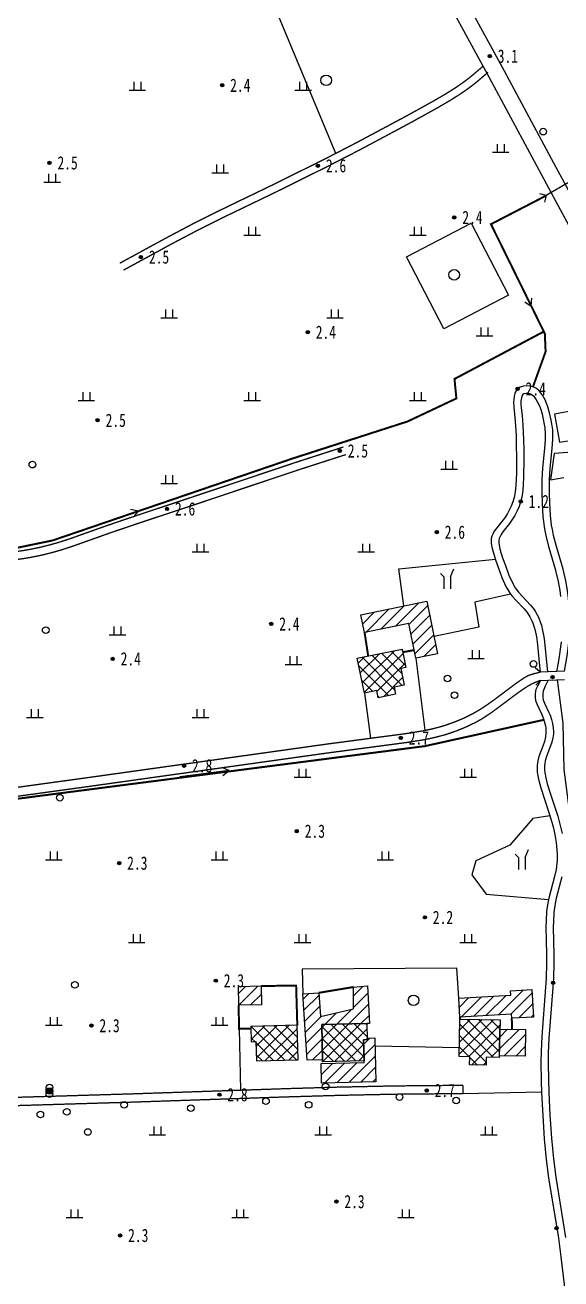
# Model space of a CAD drawing. Header units: metres. Extents: x 494039 to 619385, y 3351420 to 3402703.
# Drawn here: x 590383.4 to 590545.1, y 3392643.5 to 3393022.2 of the extents above; entities that cross this region are included whole.
import ezdxf
from ezdxf.enums import TextEntityAlignment as Align

# ---------------------------------------------------------------- set-up
doc = ezdxf.new("R2010")
doc.units = ezdxf.units.M
for name, pattern in [('2180', [0]), ('2430', [0]), ('2450', [0]), ('4410a', [0]), ('8521', [0]), ('9610', [0])]:
    doc.linetypes.add(name, pattern=pattern)
for name, color, linetype in [('210100', 130, 'Continuous'), ('220200', 130, 'Continuous'), ('220900', 130, '2180'), ('261301', 141, 'Continuous'), ('310300', 8, 'Continuous'), ('310500', 8, 'Continuous'), ('380201', 8, '2430'), ('380202', 8, '2450'), ('420500', 8, 'Continuous'), ('430300', 8, 'Continuous'), ('440100', 8, 'Continuous'), ('510301', 8, 'Continuous'), ('510402', 8, 'Continuous'), ('720100', 8, 'Continuous'), ('760201', 8, '8521'), ('810100', 8, '9610'), ('810302', 8, 'Continuous'), ('810501', 8, 'Continuous'), ('810504', 8, 'Continuous')]:
    doc.layers.add(name, color=color, linetype=linetype)
pattern_1 = [(45, (0, 0), (-1.767766953, 1.767766953), []), (135, (0, 0), (-1.767766953, -1.767766953), [])]
pattern_2 = [(45, (0, 0), (-1.767766953, 1.767766953), [])]

# ---------------------------------------------------------------- blocks, each defined once
blk = doc.blocks.new('gc170')
at = {"linetype": 'Continuous'}
blk.add_circle((0, 0), 0.5, dxfattribs=at)
blk = doc.blocks.new('gu')
at = {"flags": 128}
for points in [[(3.75, 0), (-3.75, 0)], [(2.71, -0.6), (3.75, 0), (3.75, 0), (2.71, 0.6)]]:
    blk.add_lwpolyline(points, dxfattribs=at)
blk = doc.blocks.new('p_point')
for radius in [0.25, 0.2, 0.15, 0.1, 0.05]:
    blk.add_circle((0, 0), radius)
blk.add_point((0, 0))
blk = doc.blocks.new('vm')
at = {"linetype": 'Continuous'}
for p, q in [((1.25, 0), (-1.25, 0)), ((-0.5, 0), (-0.5, 1.3)), ((0.5, 1.3), (0.5, 0))]:
    blk.add_line(p, q, dxfattribs=at)
blk = doc.blocks.new('v1')
blk.add_circle((0, 0), 0.8)
blk = doc.blocks.new('gc246')
for p, q in [((-0.5, 1.8), (-1, 2.3)), ((0.5, 1.8), (1, 3)), ((-0.5, 1.8), (-0.5, 0)), ((0.5, 1.8), (0.5, 0))]:
    blk.add_line(p, q)
blk = doc.blocks.new('1-3&1-4')
at = {"layer": '310300', "linetype": 'Continuous'}
h = blk.add_hatch(dxfattribs=at)
h.set_pattern_fill('ANSI31', color=8, scale=20, style=0)
h.set_pattern_definition(pattern_2)
h.paths.add_polyline_path([(590507.8675, 3392832.3369), (590501.3473, 3392831.0055), (590499.2196, 3392841.4257), (590485.8456, 3392838.6948), (590484.7402, 3392844.1084), (590504.6344, 3392848.1706)])
h = blk.add_hatch(dxfattribs=at)
h.set_pattern_fill('ANSI31', color=8, scale=20, style=0)
h.set_pattern_definition(pattern_2)
h.paths.add_polyline_path([(590454.7823, 3392726.2796), (590447.8581, 3392726.1541), (590447.755, 3392731.8406), (590454.6792, 3392731.9661)])
h = blk.add_hatch(dxfattribs=at)
h.set_pattern_fill('ANSI31', color=8, scale=20, style=0)
h.set_pattern_definition(pattern_2)
h.paths.add_polyline_path([(590473.1622, 3392709.676), (590468.551, 3392709.562), (590467.2224, 3392729.5858), (590472.0661, 3392729.9072), (590472.5446, 3392722.6964), (590482.4688, 3392725.1044), (590482.45, 3392731.6412), (590486.7372, 3392732.0037), (590487.3127, 3392720.6408), (590486.5038, 3392720.6311), (590472.8996, 3392720.2946)])
h = blk.add_hatch(dxfattribs=at)
h.set_pattern_fill('ANSI31', color=8, scale=20, style=0)
h.set_pattern_definition(pattern_2)
h.paths.add_polyline_path([(590514.2814, 3392728.2913), (590529.92, 3392729.1831), (590529.8457, 3392730.4858), (590536.2805, 3392730.8528), (590536.7534, 3392722.5591), (590530.2473, 3392722.1881), (590530.176, 3392723.4376), (590514.6089, 3392722.5498)])
h = blk.add_hatch(dxfattribs=at)
h.set_pattern_fill('ANSI31', color=8, scale=20, style=0)
h.set_pattern_definition(pattern_2)
h.paths.add_polyline_path([(590486.6132, 3392716.2079), (590488.955, 3392716.2658), (590489.2821, 3392703.0441), (590472.8469, 3392702.6376), (590472.7002, 3392708.5697), (590485.718, 3392708.8917), (590485.7072, 3392709.3302), (590485.5491, 3392715.7226), (590486.6246, 3392715.7492)])
h = blk.add_hatch(dxfattribs=at)
h.set_pattern_fill('ANSI31', color=8, scale=20, style=0)
h.set_pattern_definition(pattern_2)
h.paths.add_polyline_path([(590526.6509, 3392718.9525), (590534.4337, 3392718.7992), (590534.2747, 3392710.7232), (590526.4918, 3392710.8764)])
at = {"layer": '310500', "linetype": 'Continuous'}
h = blk.add_hatch(dxfattribs=at)
h.set_pattern_fill('ANSI37', color=8, scale=20, style=0)
h.set_pattern_definition(pattern_1)
h.paths.add_polyline_path([(590494.7391, 3392822.2596), (590495.1851, 3392820.057), (590489.9688, 3392819.001), (590489.5229, 3392821.2035), (590485.7768, 3392820.4452), (590483.6439, 3392830.9806), (590497.2147, 3392833.728), (590498.333, 3392828.2043), (590496.7305, 3392827.8799), (590497.7451, 3392822.8681)])
h = blk.add_hatch(dxfattribs=at)
h.set_pattern_fill('ANSI37', color=8, scale=20, style=0)
h.set_pattern_definition(pattern_1)
h.paths.add_polyline_path([(590451.5356, 3392719.7662), (590451.6503, 3392715.1287), (590453.0773, 3392715.164), (590453.2205, 3392709.3726), (590465.8022, 3392709.6838), (590465.5442, 3392720.1127)])
h = blk.add_hatch(dxfattribs=at)
h.set_pattern_fill('ANSI37', color=8, scale=20, style=0)
h.set_pattern_definition(pattern_1)
h.paths.add_polyline_path([(590473.1784, 3392709.0203), (590472.8996, 3392720.2946), (590486.5038, 3392720.6311), (590486.6246, 3392715.7492), (590485.5491, 3392715.7226), (590485.7072, 3392709.3302)])
h = blk.add_hatch(dxfattribs=at)
h.set_pattern_fill('ANSI37', color=8, scale=20, style=0)
h.set_pattern_definition(pattern_1)
h.paths.add_polyline_path([(590526.4824, 3392710.3981), (590522.5599, 3392710.4754), (590522.5118, 3392708.0356), (590517.4962, 3392708.1343), (590517.5447, 3392710.5982), (590514.3642, 3392710.6608), (590514.5869, 3392721.9694), (590526.7056, 3392721.7308)])
at = {"layer": '210100', "color": 141, "linetype": 'Continuous', "flags": 128}
for points in [[(590541.245, 3392824.3657), (590540.2913, 3392822.5685), (590539.8658, 3392821.5309), (590539.7255, 3392821.0605), (590539.5905, 3392820.3098), (590539.5974, 3392819.1607), (590539.7446, 3392818.3709), (590540.088, 3392817.3835), (590541.4587, 3392814.5326), (590541.7774, 3392813.7844), (590542.2552, 3392812.4206), (590542.5686, 3392811.1969), (590542.7672, 3392809.9697), (590542.8396, 3392808.7459), (590542.8242, 3392808.1375), (590542.6784, 3392806.9204), (590542.3576, 3392805.6426), (590540.7198, 3392801.2371), (590540.3567, 3392799.9672), (590540.2072, 3392799.1644), (590540.1379, 3392798.4598), (590540.1428, 3392797.1783), (590540.2071, 3392796.4614), (590540.4708, 3392794.879), (590540.9365, 3392793.0152), (590541.8075, 3392790.1846), (590544.1157, 3392783.2219), (590544.889, 3392780.4758), (590545.44, 3392777.994)], [(590545.3674, 3392764.8841), (590543.6627, 3392758.4411), (590543.2201, 3392756.2483), (590542.9595, 3392754.1963), (590542.7911, 3392751.4376), (590542.7606, 3392749.7038), (590542.9279, 3392741.3346), (590542.9402, 3392738.6888), (590542.7967, 3392734.2722), (590542.633, 3392731.5184), (590541.4568, 3392716.1322), (590541.2535, 3392711.7341), (590541.2104, 3392708.9522), (590541.2841, 3392703.3829), (590541.4053, 3392699.9001), (590541.7642, 3392692.9347), (590542.2553, 3392685.9762), (590542.8392, 3392679.7293), (590543.5361, 3392674.2222), (590546.4804, 3392656.027)], [(590543.8487, 3392826.9286), (590544.3423, 3392829.5963), (590544.7627, 3392832.1962), (590545.2482, 3392835.9306)], [(590545.0701, 3392849.6405), (590544.8225, 3392851.4053), (590544.3353, 3392854.1592), (590543.5395, 3392857.4265), (590541.5582, 3392864.3048), (590540.6902, 3392867.6077), (590540.3069, 3392869.4264), (590540.0865, 3392870.7966), (590539.7533, 3392873.7917), (590539.4944, 3392877.7348), (590539.3943, 3392880.9877), (590539.3932, 3392883.0327), (590539.4321, 3392884.9187), (590539.6102, 3392888.3724), (590540.239, 3392894.3365), (590540.4336, 3392896.8866), (590540.4487, 3392898.6534), (590540.3012, 3392900.5336), (590540.1554, 3392901.5758), (590539.7479, 3392903.6465), (590539.4874, 3392904.6707), (590538.9826, 3392906.2844), (590538.6821, 3392907.0754), (590538.1557, 3392908.2347), (590537.552, 3392909.2872), (590537.1041, 3392909.8775), (590536.4247, 3392910.4686), (590535.9153, 3392910.7246), (590535.5947, 3392910.8289), (590534.9211, 3392910.9339), (590534.5764, 3392910.9319), (590533.8756, 3392910.8014), (590533.5747, 3392910.6253), (590533.3876, 3392910.3465), (590533.1454, 3392909.5785), (590533.0122, 3392908.6952), (590533.0027, 3392907.4724), (590533.0662, 3392906.691), (590533.3895, 3392904.1672), (590533.6287, 3392901.3812), (590533.8052, 3392897.0164), (590533.8615, 3392893.8454), (590533.8802, 3392890.6737), (590533.8153, 3392885.9062), (590533.6756, 3392883.1535), (590533.4379, 3392880.8311), (590533.1523, 3392879.1822), (590532.9008, 3392878.1705), (590532.4347, 3392876.784), (590531.8561, 3392875.434), (590531.1787, 3392874.1176), (590530.4028, 3392872.8369), (590529.5381, 3392871.6278), (590527.5534, 3392869.18), (590527.0007, 3392868.3463), (590526.627, 3392867.5783), (590526.4699, 3392867.08), (590526.382, 3392866.5643), (590526.3676, 3392865.7096), (590526.517, 3392864.6043), (590526.6715, 3392863.9287), (590527.4864, 3392861.3317), (590528.3028, 3392858.9797), (590529.3919, 3392856.0956), (590530.5524, 3392853.5452), (590531.2937, 3392852.2485), (590532.24, 3392850.942), (590533.366, 3392849.6805), (590535.9431, 3392846.9776), (590536.9108, 3392845.7681), (590537.323, 3392845.1507), (590537.9517, 3392844.041), (590538.2771, 3392843.3701), (590538.8414, 3392841.9897), (590539.1721, 3392840.9804), (590539.4593, 3392839.8763), (590539.8312, 3392837.9174), (590539.9925, 3392836.7876), (590540.9904, 3392826.8173)], [(590611.5164, 3392571.3731), (590593.4762, 3392567.5721), (590584.9824, 3392566.0575), (590580.6151, 3392566.4554), (590577.4956, 3392567.618), (590575.3378, 3392570.2442), (590570.441, 3392579.8932), (590563.5308, 3392598.9825), (590559.059, 3392619.4141), (590558.1354, 3392633.6815), (590554.7846, 3392662.2544), (590555.0425, 3392696.1428), (590553.9918, 3392708.1344), (590551.2779, 3392733.3212), (590549.7748, 3392768.6736), (590546.0305, 3392797.3435), (590545.6998, 3392811.2958), (590543.9897, 3392824.4726)]]:
    blk.add_lwpolyline(points, dxfattribs=at)
at = {"layer": '220200', "color": 141, "linetype": 'Continuous', "const_width": 0.6, "flags": 128}
for points in [[(590540.6158, 3392970.6965), (590523.9652, 3392962.066), (590540.219, 3392929.0056), (590540.4518, 3392923.5749), (590536.6355, 3392912.9189)], [(590379.0065, 3392788.2395), (590504.039, 3392804.4121), (590539.91, 3392812.3527)]]:
    blk.add_lwpolyline(points, dxfattribs=at)
at = {"layer": '220200', "color": 141, "linetype": 'Continuous', "const_width": 0.6, "elevation": 2.6512, "flags": 128}
blk.add_lwpolyline([(590539.9083, 3392929.6375), (590512.9648, 3392915.3152), (590513.5353, 3392909.4318), (590498.7901, 3392902.471), (590463.9227, 3392891.2237), (590391.7244, 3392866.5378), (590380.0101, 3392864.1129), (590365.9129, 3392863.0227)], dxfattribs=at)
at = {"layer": '220900', "color": 141, "linetype": 'Continuous'}
for q in [(590538.6795, 3392971.1973), (590540.115, 3392968.7602)]:
    blk.add_line((590540.6158, 3392970.6965), q, dxfattribs=at)
at = {"layer": '220900', "color": 141, "linetype": '2180', "elevation": 2.9197, "flags": 128}
blk.add_lwpolyline([(590547.56, 3392974.7869), (590540.6158, 3392970.6965)], dxfattribs=at)
at = {"layer": '310300', "color": 8, "linetype": 'Continuous', "flags": 128}
for points in [[(590507.8675, 3392832.3369), (590501.3473, 3392831.0055), (590499.2196, 3392841.4257), (590485.8456, 3392838.6948), (590484.7402, 3392844.1084), (590504.6344, 3392848.1706)], [(590454.7823, 3392726.2796), (590447.8581, 3392726.1541), (590447.755, 3392731.8406), (590454.6792, 3392731.9661)], [(590473.1622, 3392709.676), (590468.551, 3392709.562), (590467.2224, 3392729.5858), (590472.0661, 3392729.9072), (590472.5446, 3392722.6964), (590482.4688, 3392725.1044), (590482.45, 3392731.6412), (590486.7372, 3392732.0037), (590487.3127, 3392720.6408), (590486.5038, 3392720.6311), (590472.8996, 3392720.2946)], [(590514.2814, 3392728.2913), (590529.92, 3392729.1831), (590529.8457, 3392730.4858), (590536.2805, 3392730.8528), (590536.7534, 3392722.5591), (590530.2473, 3392722.1881), (590530.176, 3392723.4376), (590514.6089, 3392722.5498)], [(590486.6132, 3392716.2079), (590488.955, 3392716.2658), (590489.2821, 3392703.0441), (590472.8469, 3392702.6376), (590472.7002, 3392708.5697), (590485.718, 3392708.8917), (590485.7072, 3392709.3302), (590485.5491, 3392715.7226), (590486.6246, 3392715.7492)], [(590526.6509, 3392718.9525), (590534.4337, 3392718.7992), (590534.2747, 3392710.7232), (590526.4918, 3392710.8764)]]:
    blk.add_lwpolyline(points, close=True, dxfattribs=at)
at = {"layer": '310500', "color": 8, "linetype": 'Continuous', "flags": 128}
for points in [[(590494.7391, 3392822.2596), (590495.1851, 3392820.057), (590489.9688, 3392819.001), (590489.5229, 3392821.2035), (590485.7768, 3392820.4452), (590483.6439, 3392830.9806), (590497.2147, 3392833.728), (590498.333, 3392828.2043), (590496.7305, 3392827.8799), (590497.7451, 3392822.8681)], [(590451.5356, 3392719.7662), (590451.6503, 3392715.1287), (590453.0773, 3392715.164), (590453.2205, 3392709.3726), (590465.8022, 3392709.6838), (590465.5442, 3392720.1127)], [(590473.1784, 3392709.0203), (590472.8996, 3392720.2946), (590486.5038, 3392720.6311), (590486.6246, 3392715.7492), (590485.5491, 3392715.7226), (590485.7072, 3392709.3302)], [(590526.4824, 3392710.3981), (590522.5599, 3392710.4754), (590522.5118, 3392708.0356), (590517.4962, 3392708.1343), (590517.5447, 3392710.5982), (590514.3642, 3392710.6608), (590514.5869, 3392721.9694), (590526.7056, 3392721.7308)]]:
    blk.add_lwpolyline(points, close=True, dxfattribs=at)
at = {"layer": '380201', "color": 8, "linetype": '2430', "const_width": 0.6, "flags": 128}
for points, elevation in [([(590485.8456, 3392838.6948), (590486.9301, 3392831.6459)], 5.7413), ([(590497.4057, 3392832.7845), (590500.8518, 3392833.4322)], 5.7413), ([(590482.45, 3392731.6412), (590472.0661, 3392729.9072)], 5.8081), ([(590447.8581, 3392726.1541), (590447.9555, 3392719.0071), (590451.5517, 3392719.1172)], 5.5885), ([(590514.6089, 3392722.5498), (590514.5869, 3392721.9694)], 6.3007), ([(590530.3261, 3392718.8801), (590530.2473, 3392722.1881)], 6.1078)]:
    blk.add_lwpolyline(points, dxfattribs=dict(at, elevation=elevation))
blk.add_lwpolyline([(590465.5442, 3392720.1127), (590465.1898, 3392732.0577), (590454.6792, 3392731.9661)], dxfattribs=at)
at = {"layer": '380202', "color": 8, "linetype": '2450', "flags": 128}
for points in [[(590553.3592, 3392906.5674), (590543.1776, 3392904.6778), (590544.5923, 3392896.2224), (590555.0437, 3392897.8816)], [(590547.1617, 3392893.1118), (590542.9983, 3392892.7542), (590541.9269, 3392884.8104), (590545.9057, 3392885.5389)]]:
    blk.add_lwpolyline(points, dxfattribs=at)
at = {"layer": '420500', "color": 8, "linetype": 'Continuous', "const_width": 0.4, "flags": 128}
for points in [[(590548.7297, 3392969.7729), (590542.5881, 3392981.0926), (590527.778, 3393008.7512), (590502.963, 3393054.2393)], [(590580.5242, 3392833.4521), (590579.434, 3392847.1613), (590578.6782, 3392854.8419), (590578.0939, 3392859.9563), (590576.9738, 3392868.5438), (590576.3135, 3392873.1604), (590574.8868, 3392882.3776), (590573.5365, 3392890.2559), (590572.4458, 3392896.0159), (590570.8711, 3392903.5825), (590569.3979, 3392910.0426), (590568.6121, 3392913.2621), (590567.0636, 3392919.1409), (590565.5979, 3392924.1342), (590564.3094, 3392928.091), (590563.0164, 3392931.6746), (590561.7262, 3392934.8837), (590560.6255, 3392937.3554), (590559.0389, 3392940.6174), (590556.9757, 3392944.5483), (590549.1828, 3392958.5602), (590546.3406, 3392963.7567), (590523.436, 3393006.3947), (590498.6267, 3393051.8743)], [(590375.5758, 3392791.2077), (590401.7782, 3392794.8174), (590474.5886, 3392805.0431), (590498.3386, 3392808.1911), (590502.9933, 3392808.9407), (590505.9666, 3392809.5429), (590508.7605, 3392810.2664), (590510.054, 3392810.6619), (590512.611, 3392811.5529), (590515.1184, 3392812.5712), (590516.349, 3392813.1285), (590518.2787, 3392814.0906), (590520.7765, 3392815.5331), (590522.8964, 3392816.9387), (590525.7317, 3392818.9993), (590531.6236, 3392823.4318), (590534.1082, 3392825.1205), (590535.1268, 3392825.6644), (590535.685, 3392825.8997), (590536.8061, 3392826.2477), (590538.7834, 3392826.7313)], [(590375.9423, 3392788.5461), (590402.1487, 3392792.1563), (590474.9538, 3392802.381), (590498.7668, 3392805.538), (590503.5432, 3392806.3078), (590506.6737, 3392806.9421), (590509.5997, 3392807.698), (590510.9489, 3392808.1087), (590513.6161, 3392809.0335), (590516.2313, 3392810.092), (590519.2765, 3392811.5477), (590521.2677, 3392812.6676), (590524.2274, 3392814.6188), (590532.0022, 3392820.4346), (590534.1826, 3392821.9508), (590535.0128, 3392822.484), (590536.2419, 3392823.1832), (590537.4547, 3392823.728), (590538.8791, 3392824.2735)], [(590380.4068, 3392698.3105), (590415.1575, 3392699.3526), (590462.5063, 3392700.9566), (590478.0025, 3392701.4108), (590494.6301, 3392701.7642), (590515.5423, 3392701.9567)], [(590380.4834, 3392695.8158), (590415.2371, 3392696.8579), (590462.5781, 3392698.4617), (590478.0625, 3392698.9155), (590494.6728, 3392699.2686), (590515.5609, 3392699.4608)]]:
    blk.add_lwpolyline(points, dxfattribs=at)
at = {"layer": '420500', "color": 8, "linetype": 'Continuous', "const_width": 0.4, "elevation": 3.4006, "flags": 128}
blk.add_lwpolyline([(590515.5609, 3392699.4608), (590515.5423, 3392701.9567)], dxfattribs=at)
at = {"layer": '430300', "color": 8, "linetype": 'Continuous'}
for p, q in [((590538.7834, 3392826.7313), (590537.3152, 3392828.0894)), ((590538.8791, 3392824.2735), (590537.521, 3392822.8053))]:
    blk.add_line(p, q, dxfattribs=at)
at = {"layer": '430300', "color": 8, "linetype": 'Continuous', "flags": 128}
for points in [[(590546.1013, 3392827.0164), (590538.7834, 3392826.7313)], [(590538.8791, 3392824.2735), (590546.197, 3392824.5586)]]:
    blk.add_lwpolyline(points, dxfattribs=at)
at = {"layer": '440100', "color": 8, "linetype": '4410a', "const_width": 0.4, "flags": 128}
for points in [[(590411.9843, 3392950.2765), (590426.5319, 3392958.2067), (590433.6192, 3392961.9495), (590442.52, 3392966.412), (590457.9158, 3392973.8472), (590473.668, 3392981.6671), (590483.2603, 3392986.6107), (590498.7248, 3392994.8855), (590506.5535, 3392999.2232), (590510.234, 3393001.3737), (590513.0074, 3393003.111), (590515.1697, 3393004.5783), (590517.2628, 3393006.1387), (590518.5884, 3393007.2215), (590521.5803, 3393009.7963)], [(590366.6027, 3392861.5425), (590375.7621, 3392862.5065), (590378.6418, 3392862.8644), (590382.9388, 3392863.4963), (590384.8367, 3392863.8271), (590388.1342, 3392864.506), (590390.7448, 3392865.1602), (590393.5142, 3392865.9385), (590397.0792, 3392867.0978), (590408.1758, 3392871.0513), (590417.3868, 3392874.1804), (590433.6528, 3392879.5765), (590464.9897, 3392890.0909), (590479.4444, 3392894.7578)]]:
    blk.add_lwpolyline(points, dxfattribs=at)
at = {"layer": '440100', "color": 8, "linetype": 'Continuous', "const_width": 0.4, "flags": 128}
for points in [[(590413.1085, 3392948.1843), (590427.6306, 3392956.1009), (590434.7056, 3392959.837), (590443.593, 3392964.2927), (590458.9681, 3392971.7178), (590474.7499, 3392979.5526), (590484.3709, 3392984.5107), (590499.9002, 3392992.8198), (590507.7932, 3392997.1947), (590511.5304, 3392999.3791), (590514.3467, 3393001.1435), (590516.5429, 3393002.6331), (590518.669, 3393004.217), (590519.9484, 3393005.2597), (590523.1192, 3393007.9871)], [(590366.9564, 3392859.1624), (590376.1946, 3392860.1365), (590379.0991, 3392860.4977), (590383.4333, 3392861.1349), (590385.3476, 3392861.4683), (590388.6738, 3392862.1523), (590391.3089, 3392862.8117), (590394.1195, 3392863.6014), (590397.7375, 3392864.778), (590408.9396, 3392868.7693), (590418.1517, 3392871.8988), (590434.419, 3392877.2955), (590465.7415, 3392887.8051), (590480.1814, 3392892.4672)]]:
    blk.add_lwpolyline(points, dxfattribs=at)
at = {"layer": '510402', "color": 8, "linetype": 'Continuous'}
for p, q in [((590389.5642, 3392700.292), (590389.5644, 3392700.3044)), ((590391.9636, 3392700.2396), (590389.5642, 3392700.292)), ((590389.5644, 3392700.3044), (590391.9638, 3392700.252)), ((590391.9638, 3392700.252), (590391.9636, 3392700.2396))]:
    blk.add_line(p, q, dxfattribs=at)
at = {"layer": '510402', "color": 8, "linetype": 'Continuous', "const_width": 2.4, "flags": 128}
blk.add_lwpolyline([(590390.7858, 3392701.2718), (590390.7422, 3392699.2722)], dxfattribs=at)
at = {"layer": '760201', "color": 8, "linetype": '8521', "flags": 128}
for points in [[(590538.8791, 3392824.2735), (590537.9593, 3392822.5073), (590537.5443, 3392821.4876), (590537.405, 3392821.0252), (590537.256, 3392820.1956), (590537.2547, 3392819.0946), (590537.4145, 3392818.2168), (590537.7547, 3392817.2295), (590539.3168, 3392813.9781), (590539.8502, 3392812.6153), (590540.0655, 3392811.9265), (590540.3844, 3392810.5411), (590540.484, 3392809.8474), (590540.5519, 3392808.4647), (590540.448, 3392807.2334), (590540.1174, 3392805.7994), (590539.6319, 3392804.3842), (590538.4385, 3392801.2544), (590538.0807, 3392799.9887), (590537.8732, 3392798.5784), (590537.8619, 3392797.3321), (590537.9219, 3392796.5475), (590538.1661, 3392794.9721), (590538.3753, 3392794.027), (590538.9811, 3392791.8385), (590541.4624, 3392784.3369), (590542.3529, 3392781.4201), (590542.7165, 3392780.0477), (590543.2372, 3392777.6822), (590543.6252, 3392775.2815), (590543.7632, 3392774.0741), (590543.9033, 3392771.8979), (590543.8921, 3392769.9694), (590543.8309, 3392769.0104), (590543.5881, 3392767.1373), (590543.1569, 3392765.0717), (590541.4134, 3392758.4678), (590541.0237, 3392756.5196), (590540.7576, 3392754.4458), (590540.5862, 3392751.6576), (590540.5556, 3392749.9052), (590540.7284, 3392741.4458), (590540.7416, 3392738.7758), (590540.5979, 3392734.3461), (590540.4337, 3392731.5841), (590539.2882, 3392716.7034), (590539.0667, 3392712.293), (590539.0067, 3392708.9403), (590539.082, 3392703.3326), (590539.2046, 3392699.8259), (590539.5664, 3392692.8126), (590540.06, 3392685.8062), (590540.6467, 3392679.5162), (590541.3463, 3392673.9835), (590544.2979, 3392655.7439), (590545.0702, 3392650.1223), (590546.0161, 3392641.7533), (590548.6115, 3392615.8415), (590549.6053, 3392607.3601), (590550.5407, 3392600.7293), (590553.2034, 3392585.1476), (590553.8563, 3392580.6175), (590554.2749, 3392576.5796), (590554.456, 3392572.8217), (590554.4422, 3392569.5542), (590554.2383, 3392566.0021), (590553.9795, 3392563.8786), (590553.8076, 3392562.9108), (590553.4258, 3392561.3263), (590552.7719, 3392559.4918), (590552.1851, 3392558.3042), (590551.407, 3392557.0443), (590550.9741, 3392556.44), (590550.0316, 3392555.2881), (590549.5259, 3392554.7429), (590548.4543, 3392553.7213), (590546.9896, 3392552.5626), (590545.8501, 3392551.7992), (590544.0641, 3392550.772), (590542.2051, 3392549.8584), (590539.9687, 3392548.9011), (590537.024, 3392547.7897), (590533.0483, 3392546.4215), (590527.0994, 3392544.4292), (590521.8688, 3392542.7662), (590518.1093, 3392541.6887), (590515.07, 3392540.9339), (590513.6188, 3392540.6224), (590510.5874, 3392540.085), (590507.5273, 3392539.6863), (590505.9916, 3392539.54), (590502.9181, 3392539.3635), (590501.3838, 3392539.3404), (590498.9384, 3392539.4107), (590496.7861, 3392539.5983), (590495.5595, 3392539.7542), (590493.1172, 3392540.152), (590489.4743, 3392540.9147), (590485.8492, 3392541.8177), (590481.0343, 3392543.1625), (590478.0326, 3392544.0565), (590470.2489, 3392546.4905), (590449.8637, 3392553.1316), (590440.9514, 3392555.9621), (590434.8134, 3392557.7819), (590426.0456, 3392560.2002), (590420.5937, 3392561.9634), (590420.0528, 3392562.0982), (590419.0939, 3392562.2493), (590418.2651, 3392562.2513), (590417.4112, 3392562.073), (590416.7033, 3392561.756), (590414.877, 3392560.6941), (590413.8705, 3392560.3161), (590412.8309, 3392560.1151), (590411.4305, 3392560.0362), (590370.752, 3392561.97), (590362.1165, 3392562.5187), (590356.6629, 3392562.978), (590345.7385, 3392564.0803), (590329.0206, 3392565.8741), (590321.3481, 3392566.6505), (590313.675, 3392567.3907), (590301.8092, 3392568.4446), (590293.5746, 3392569.0309), (590277.8113, 3392569.8261), (590272.9348, 3392570.202), (590269.158, 3392570.6296), (590266.833, 3392570.9842), (590261.0315, 3392572.0951), (590258.3894, 3392572.5257), (590256.5102, 3392572.7367), (590253.5175, 3392572.9224), (590249.6522, 3392572.9696), (590247.499, 3392572.9324), (590235.8283, 3392572.4392), (590226.1163, 3392572.1297), (590219.062, 3392571.9741), (590205.843, 3392571.7874), (590200.5569, 3392571.7692), (590193.51, 3392571.8511), (590188.8835, 3392572.0141), (590181.3945, 3392572.4348), (590173.3767, 3392573.0371), (590166.4389, 3392573.7014), (590159.6557, 3392574.5412), (590153.4244, 3392575.4657), (590147.7832, 3392576.4417), (590143.2967, 3392577.3558), (590139.9563, 3392578.1584), (590138.2969, 3392578.6112), (590135.2034, 3392579.5883), (590133.0677, 3392580.4062), (590131.3358, 3392581.1944), (590130.4913, 3392581.6323), (590129.1764, 3392582.404), (590127.814, 3392583.3578), (590126.5788, 3392584.4502), (590125.761, 3392585.3866), (590124.9545, 3392586.55), (590124.5946, 3392587.1644), (590123.9489, 3392588.4471), (590123.2994, 3392590.016), (590122.9689, 3392590.9387), (590122.17, 3392593.5341), (590121.6536, 3392595.4385), (590118.4978, 3392607.8842), (590115.0061, 3392621.221), (590114.3955, 3392623.7712), (590113.5742, 3392627.6126), (590112.9467, 3392631.3148), (590112.4451, 3392635.3072), (590111.9386, 3392640.8233), (590111.404, 3392648.8733), (590110.4933, 3392666.3941), (590109.6977, 3392683.8974), (590109.3911, 3392693.1148), (590109.3103, 3392700.4984), (590109.4177, 3392705.0168), (590109.6416, 3392708.2347), (590109.9577, 3392710.7957), (590110.1759, 3392712.0697), (590110.5966, 3392713.97), (590110.8562, 3392714.9144), (590111.3746, 3392716.4783), (590111.6972, 3392717.2924), (590112.2236, 3392718.3903), (590113.0133, 3392719.5912), (590113.6057, 3392720.2245), (590114.1966, 3392720.6943), (590114.9598, 3392721.1514), (590115.9109, 3392721.5721), (590117.1871, 3392721.9762), (590118.9294, 3392722.3592), (590120.3571, 3392722.6018), (590123.3258, 3392723.0053), (590125.5293, 3392723.2336), (590129.8941, 3392723.5529), (590132.7817, 3392723.693), (590139.2408, 3392723.8773), (590144.2456, 3392723.9469), (590167.9128, 3392724.0947), (590175.4074, 3392724.177), (590184.9572, 3392724.3771), (590190.3296, 3392724.5908), (590206.3631, 3392725.5605), (590208.7332, 3392725.6596), (590212.8727, 3392725.7377), (590216.4089, 3392725.6591), (590218.1711, 3392725.5483), (590219.7899, 3392725.3919), (590222.464, 3392725.0165), (590226.0171, 3392724.3574), (590236.2206, 3392722.1823), (590238.0025, 3392721.8558), (590240.6851, 3392721.4496), (590242.0155, 3392721.298), (590244.6205, 3392721.1046), (590248.1093, 3392721.0192), (590251.6059, 3392721.0911), (590255.1009, 3392721.2972), (590256.8447, 3392721.4485), (590260.3182, 3392721.8532), (590262.0447, 3392722.1123), (590265.0984, 3392722.6813), (590270.5273, 3392723.801), (590274.0543, 3392724.3478), (590278.451, 3392724.8393), (590281.3432, 3392725.1018), (590299.3508, 3392726.4976), (590307.0617, 3392727.1754), (590312.8213, 3392727.8231), (590315.7867, 3392728.2345), (590318.7461, 3392728.7441), (590320.6695, 3392729.2072), (590322.0446, 3392729.6549), (590322.7013, 3392729.9193), (590323.7382, 3392730.4309), (590324.5061, 3392730.9132), (590325.2093, 3392731.4699), (590325.838, 3392732.1105), (590326.3815, 3392732.8453), (590326.9007, 3392733.838), (590327.2847, 3392734.9374), (590327.5307, 3392736.1047), (590327.6339, 3392737.3023), (590327.5877, 3392738.4929), (590327.3835, 3392739.6391), (590327.0849, 3392740.5329), (590326.7567, 3392741.1917), (590326.2277, 3392741.9253), (590325.6127, 3392742.5048), (590324.9707, 3392742.9446), (590324.5565, 3392743.1706), (590323.6832, 3392743.5413), (590322.8545, 3392743.7901), (590321.8656, 3392743.9794), (590321.2065, 3392744.0477), (590319.8887, 3392744.0633), (590317.9131, 3392743.8379), (590315.9382, 3392743.3921), (590313.6349, 3392742.6974), (590310.0157, 3392741.4861), (590307.7123, 3392740.8058), (590306.3958, 3392740.5017), (590270.3963, 3392736.254), (590241.0312, 3392731.9126), (590234.0976, 3392732.7561), (590229.2587, 3392736.5592), (590227.198, 3392739.5724), (590227.1096, 3392746.6448), (590227.5292, 3392779.8786), (590225.591, 3392781.4358), (590217.2244, 3392780.3904), (590216.4067, 3392779.7169), (590215.2591, 3392766.5358), (590214.0078, 3392753.7788), (590213.1582, 3392750.4596), (590210.3526, 3392744.1045), (590208.0244, 3392741.4678), (590205.5294, 3392739.8948), (590191.6229, 3392736.3852), (590172.9714, 3392736.5938), (590164.9809, 3392736.3521), (590116.631, 3392735.735), (590114.6492, 3392736.7035), (590113.1475, 3392738.4906), (590108.5068, 3392749.3792), (590107.3375, 3392754.0679), (590103.969, 3392774.1331), (590101.6074, 3392788.6083), (590101.3644, 3392798.7716), (590102.3811, 3392812.9567), (590102.8498, 3392848.6184), (590101.9934, 3392872.6758), (590101.5744, 3392878.6508), (590098.1154, 3392892.4966), (590097.0933, 3392900.5523), (590096.6656, 3392916.6283), (590097.4013, 3392920.3764), (590098.1629, 3392925.5703), (590098.3117, 3392927.8481), (590097.8866, 3392933.19), (590099.2079, 3392939.4941), (590100.9573, 3392941.5518), (590121.2715, 3392945.9555), (590124.768, 3392947.27), (590125.5936, 3392948.0604), (590126.5754, 3392950.4367), (590129.1349, 3392950.8137)], [(590546.1013, 3392827.0164), (590546.9172, 3392831.7004), (590547.4247, 3392835.535), (590547.625, 3392837.4576), (590547.7617, 3392839.1417), (590547.8669, 3392841.7906), (590547.7766, 3392844.6685), (590547.483, 3392848.0673), (590547.2667, 3392849.8932), (590547.0501, 3392851.454), (590546.5589, 3392854.2972), (590545.7086, 3392857.8224), (590543.7302, 3392864.686), (590542.8658, 3392867.9823), (590542.4844, 3392869.7975), (590542.2697, 3392871.1298), (590541.9429, 3392874.0417), (590541.6918, 3392877.8759), (590541.6002, 3392880.8131), (590541.5961, 3392883.0379), (590541.634, 3392884.8813), (590541.8083, 3392888.2578), (590542.4573, 3392894.3901), (590542.658, 3392897.0212), (590542.6622, 3392899.0678), (590542.6005, 3392899.9709), (590542.3747, 3392901.7736), (590542.1758, 3392902.8959), (590541.6601, 3392905.1224), (590541.1297, 3392906.8756), (590540.8179, 3392907.7381), (590540.2775, 3392909.0074), (590539.538, 3392910.3821), (590538.9359, 3392911.248), (590538.3819, 3392911.8665), (590537.6949, 3392912.4265), (590536.8904, 3392912.846), (590536.1507, 3392913.0795), (590535.688, 3392913.1691), (590534.7395, 3392913.2352), (590533.8233, 3392913.1522), (590533.409, 3392913.0628), (590532.7408, 3392912.8263), (590532.2497, 3392912.5406), (590532.0032, 3392912.3358), (590531.8012, 3392912.1176), (590531.4682, 3392911.6139), (590531.1792, 3392910.9406), (590530.9531, 3392910.0777), (590530.8239, 3392908.9798), (590530.809, 3392908.3661), (590530.8959, 3392906.7622), (590531.3155, 3392902.5567), (590531.5304, 3392898.2214), (590531.6115, 3392895.0745), (590531.6551, 3392891.9281), (590531.631, 3392886.8062), (590531.4736, 3392883.2831), (590531.2492, 3392881.1573), (590530.9507, 3392879.5355), (590530.5671, 3392878.1872), (590530.077, 3392876.9159), (590529.3608, 3392875.4329), (590528.9545, 3392874.7084), (590528.1251, 3392873.4116), (590527.6295, 3392872.7321), (590525.3212, 3392869.8516), (590524.9628, 3392869.3296), (590524.4803, 3392868.4738), (590524.2172, 3392867.8087), (590524.0581, 3392867.0866), (590524.0136, 3392866.1919), (590524.0458, 3392865.6675), (590524.2362, 3392864.4624), (590524.3962, 3392863.7828), (590525.3665, 3392860.6862), (590526.2258, 3392858.2021), (590527.2871, 3392855.3658), (590528.4961, 3392852.6567), (590529.2661, 3392851.2771), (590529.8971, 3392850.3418), (590530.3689, 3392849.741), (590531.5058, 3392848.4776), (590533.9912, 3392845.8802), (590534.8755, 3392844.7946), (590535.7416, 3392843.4387), (590536.3214, 3392842.272), (590536.6086, 3392841.5844), (590537.0343, 3392840.3553), (590537.3179, 3392839.2954), (590537.6844, 3392837.4134), (590538.003, 3392834.9619), (590538.5698, 3392828.6452), (590538.7834, 3392826.7313)]]:
    blk.add_lwpolyline(points, dxfattribs=at)
at = {"layer": '810100', "color": 8, "linetype": '9610', "flags": 128}
for points in [[(590477.1693, 3392983.453), (590451.8135, 3393044.3904)], [(590541.7219, 3392783.3391), (590536.5758, 3392782.5148), (590529.6557, 3392774.4592), (590519.3645, 3392769.7273), (590518.2419, 3392765.4983), (590522.5376, 3392759.6747), (590541.374, 3392758.1247)]]:
    blk.add_lwpolyline(points, dxfattribs=at)
at = {"layer": '810100', "color": 8, "linetype": '9610', "elevation": 3.6984, "flags": 128}
blk.add_lwpolyline([(590529.2918, 3392940.6401), (590509.7522, 3392930.4766), (590498.4419, 3392952.221), (590517.9815, 3392962.3845)], close=True, dxfattribs=at)
at = {"layer": '810100', "color": 8, "linetype": '9610', "flags": 128}
for points, elevation in [([(590497.6434, 3392846.7431), (590496.2001, 3392857.9874), (590525.2883, 3392860.9163)], 3.4), ([(590529.8971, 3392850.3418), (590519.064, 3392847.9272), (590520.2823, 3392840.298), (590506.8043, 3392837.5442)], 3.4), ([(590501.3473, 3392831.0055), (590504.0462, 3392809.1854)], 3.4), ([(590485.7768, 3392820.4452), (590487.6564, 3392806.7877)], 3.4), ([(590514.2814, 3392728.2913), (590513.7089, 3392737.3027), (590467.0593, 3392737.0837), (590467.2224, 3392729.5858)], 3.4597), ([(590447.9555, 3392719.0071), (590448.4491, 3392700.4608)], 3.4597), ([(590514.4152, 3392713.2509), (590489.0175, 3392713.7426)], 3.4597), ([(590515.5609, 3392699.4608), (590539.2385, 3392700.0061)], 3.0622)]:
    blk.add_lwpolyline(points, dxfattribs=dict(at, elevation=elevation))
at = {"layer": '261301', "color": 141, "linetype": 'Continuous', "xscale": 2, "yscale": 2}
for p, rotation in [((590532.8245, 3392944.0461, 2.6512), 296.1790730369764), ((590410.4977, 3392872.9567, 2.6512), 18.87895934956063), ((590437.5477, 3392796.0843, 2.7064), 7.26510484225884)]:
    blk.add_blockref('gu', p, dxfattribs=dict(at, rotation=rotation))
at = {"layer": '510301', "color": 8, "linetype": 'Continuous', "xscale": 2, "yscale": 2}
for p in [(590539.6919, 3392990.0225, 3.3503), (590385.613, 3392889.4416, 3.3124), (590389.6446, 3392839.4211, 3.3903), (590536.8035, 3392829.2266, 4.1464), (590510.8361, 3392824.8407, 3.5528), (590512.9877, 3392819.8326, 5.8231), (590393.8976, 3392788.8287, 3.3903), (590398.4731, 3392732.328, 2.8769), (590474.0853, 3392701.573, 3.5803), (590413.3435, 3392696.0474, 3.3406), (590456.0964, 3392697.1591, 3.1403), (590468.974, 3392696.0321, 3.1737), (590496.3798, 3392698.4146, 3.1796), (590513.4809, 3392697.3726, 3.055), (590388.0258, 3392693.1097, 3.489), (590395.9735, 3392693.9351, 3.4445), (590433.4463, 3392695.0769, 3.0401), (590402.3752, 3392687.8543, 3.3406)]:
    blk.add_blockref('gc170', p, dxfattribs=at)
at = {"layer": '510402', "color": 8, "linetype": 'Continuous', "xscale": 2, "yscale": 2}
for p in [(590390.7857, 3392701.2656), (590390.7423, 3392699.2784)]:
    blk.add_blockref('gc170', p, dxfattribs=at)
at = {"layer": '720100', "color": 8, "linetype": 'Continuous', "xscale": 2, "yscale": 2, "zscale": 2}
for p in [(590523.6052, 3393012.8252, 3.0767), (590442.8804, 3393004.0373, 2.4426), (590390.7805, 3392980.5923, 2.4892), (590471.7687, 3392979.708, 2.6312), (590512.9106, 3392964.108, 2.4316), (590418.3727, 3392952.1412, 2.5268), (590468.7045, 3392929.4458, 2.4492), (590532.0032, 3392912.3358, 2.4336), (590405.3085, 3392902.8345, 2.4796), (590478.3702, 3392893.5894, 2.5102), (590532.9403, 3392878.3114, 1.2), (590426.2335, 3392876.0727, 2.5736), (590507.6085, 3392869.0538, 2.6183), (590457.6974, 3392841.3267, 2.3759), (590409.8435, 3392830.7755, 2.3953), (590542.5689, 3392825.2858, 2.6276), (590496.7326, 3392806.8865, 2.698), (590431.3663, 3392798.4783, 2.8013), (590465.3827, 3392778.7238, 2.2514), (590411.8171, 3392769.0842, 2.3488), (590504.0346, 3392752.6925, 2.2441), (590440.9492, 3392733.5639, 2.3038), (590542.694, 3392732.9424, 1.2), (590403.4387, 3392720.0006, 2.3391), (590504.5777, 3392700.3883, 2.6532), (590442.0272, 3392699.1297, 2.784), (590477.342, 3392666.8501, 2.2805), (590543.7803, 3392658.806, 2.5052), (590412.0944, 3392656.6211, 2.3286)]:
    blk.add_blockref('p_point', p, dxfattribs=at)
at = {"layer": '810302', "color": 8, "linetype": 'Continuous', "xscale": 2, "yscale": 2}
for p in [(590417.2918, 3393002.4907), (590467.2918, 3393002.4907), (590526.9045, 3392983.6782), (590391.562, 3392974.6654), (590442.2918, 3392977.4907), (590451.9045, 3392958.6782), (590501.9045, 3392958.6782), (590426.9045, 3392933.6782), (590476.9045, 3392933.6782), (590522.005, 3392928.2834, 3.3508), (590401.9045, 3392908.6782), (590451.9045, 3392908.6782), (590501.9045, 3392908.6782), (590511.3307, 3392887.9506), (590426.9045, 3392883.6782), (590436.3307, 3392862.9506), (590486.3307, 3392862.9506), (590411.3307, 3392837.9506), (590519.441, 3392830.7835, 3.0644), (590464.3624, 3392828.9813), (590386.3307, 3392812.9506), (590436.3307, 3392812.9506), (590467.095, 3392794.9721), (590517.095, 3392794.9721), (590392.095, 3392769.9721), (590442.095, 3392769.9721), (590492.095, 3392769.9721), (590417.095, 3392744.9721), (590467.095, 3392744.9721), (590517.095, 3392744.9721), (590392.095, 3392719.9721), (590442.095, 3392719.9721), (590423.3259, 3392686.8765), (590473.3259, 3392686.8765), (590523.3259, 3392686.8765), (590398.3259, 3392661.8765), (590448.3259, 3392661.8765), (590498.3259, 3392661.8765)]:
    blk.add_blockref('vm', p, dxfattribs=at)
at = {"layer": '810501', "color": 8, "linetype": 'Continuous', "xscale": 2, "yscale": 2}
for p in [(590474.2637, 3393005.53), (590512.8689, 3392946.7618, 3.6984), (590500.6179, 3392727.6153, 3.4597)]:
    blk.add_blockref('v1', p, dxfattribs=at)
at = {"layer": '810504', "color": 8, "linetype": 'Continuous', "xscale": 2, "yscale": 2}
for p in [(590510.731, 3392851.9537), (590533.2829, 3392767.1826)]:
    blk.add_blockref('gc246', p, dxfattribs=at)
at = {"layer": '720100', "color": 8, "width": 0.75}
for s, p in [('3.1', (590526.0052, 3393012.8252, 3.0767)), ('2.4', (590445.2804, 3393004.0373, 2.4426)), ('2.5', (590393.1805, 3392980.5923, 2.4892)), ('2.6', (590474.1687, 3392979.708, 2.6312)), ('2.4', (590515.3106, 3392964.108, 2.4316)), ('2.5', (590420.7727, 3392952.1412, 2.5268)), ('2.4', (590471.1045, 3392929.4458, 2.4492)), ('2.4', (590534.4032, 3392912.3358, 2.4336)), ('2.5', (590407.7085, 3392902.8345, 2.4796)), ('2.5', (590480.7702, 3392893.5894, 2.5102)), ('1.2', (590535.3403, 3392878.3114, 1.2)), ('2.6', (590428.6335, 3392876.0727, 2.5736)), ('2.6', (590510.0085, 3392869.0538, 2.6183)), ('2.4', (590460.0974, 3392841.3267, 2.3759)), ('2.4', (590412.2435, 3392830.7755, 2.3953)), ('2.7', (590499.1326, 3392806.8865, 2.698)), ('2.8', (590433.7663, 3392798.4783, 2.8013)), ('2.3', (590467.7827, 3392778.7238, 2.2514)), ('2.3', (590414.2171, 3392769.0842, 2.3488)), ('2.2', (590506.4346, 3392752.6925, 2.2441)), ('2.3', (590443.3492, 3392733.5639, 2.3038)), ('2.3', (590405.8387, 3392720.0006, 2.3391)), ('2.8', (590444.4272, 3392699.1297, 2.784)), ('2.7', (590506.9777, 3392700.3883, 2.6532)), ('2.3', (590479.742, 3392666.8501, 2.2805)), ('2.3', (590414.4944, 3392656.6211, 2.3286))]:
    blk.add_text(s, height=4, dxfattribs=at).set_placement(p, align=Align.MIDDLE_LEFT)

msp = doc.modelspace()

# ---------------------------------------------------------------- block references
msp.add_blockref('1-3&1-4', (0, 0))

doc.saveas('drawing.dxf')
